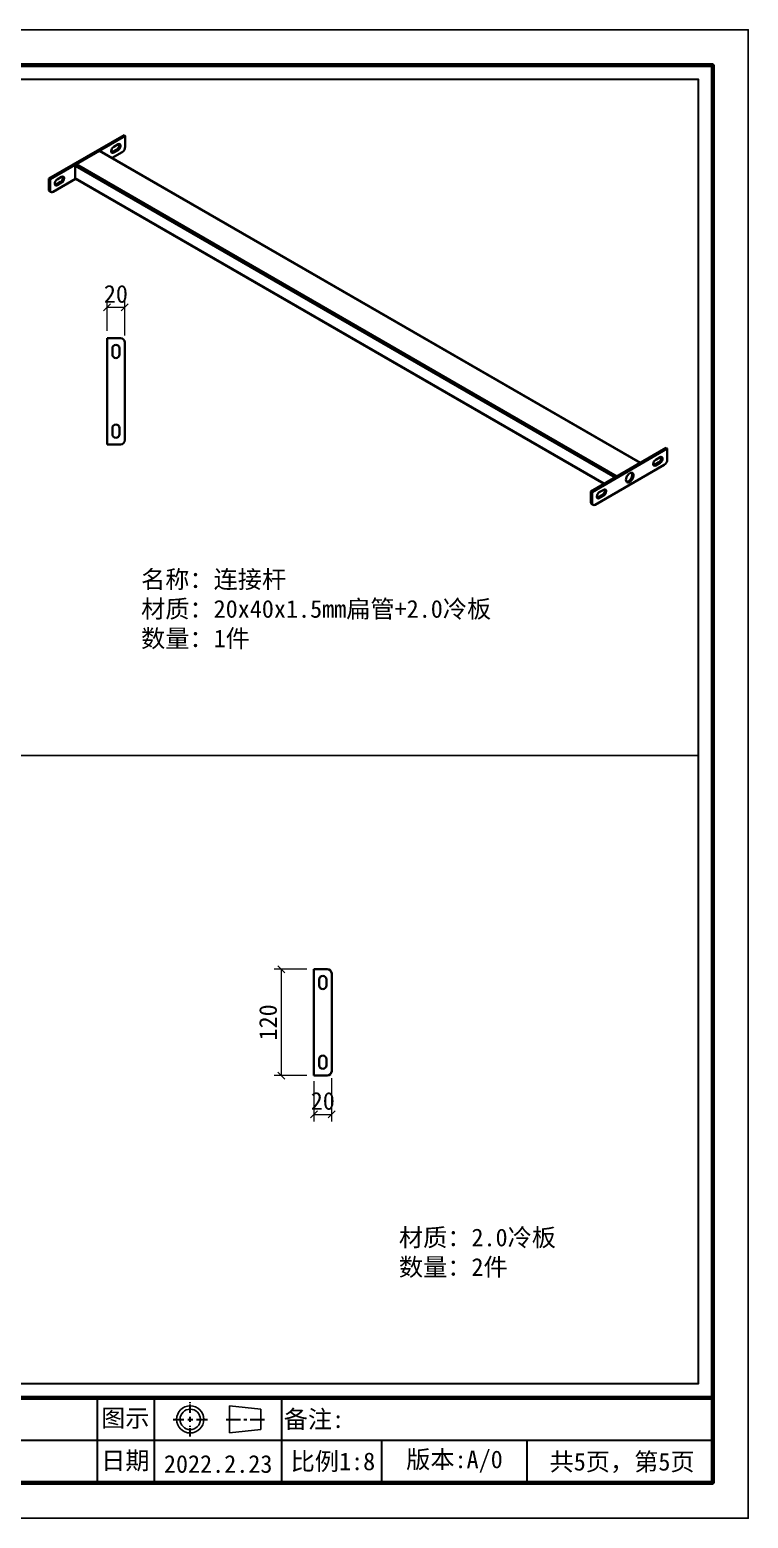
# Model space of a CAD drawing. Header units: inches. Extents: x 15389 to 49212, y -27129 to 13207.
# Drawn here: x 40078 to 40888, y 11527 to 13207 of the extents above; entities that cross this region are included whole.
import ezdxf

# ---------------------------------------------------------------- set-up
doc = ezdxf.new("R2010")
doc.units = ezdxf.units.IN
doc.header["$MEASUREMENT"] = 0
doc.linetypes.add('CENTER2', pattern=[28.575, 19.05, -3.175, 3.175, -3.175])
for name, color, linetype, lineweight in [('图框', 5, 'Continuous', 60), ('粗实线', 7, 'Continuous', 35), ('轮廓线', 7, 'Continuous', 30)]:
    doc.layers.add(name, color=color, linetype=linetype, lineweight=lineweight)
doc.styles.add('ee', font='simfang.ttf')
doc.styles.add('宋体', font='')
doc.styles.add('样式 1', font='')
doc.styles.get('宋体').set_extended_font_data('SimSun')
doc.styles.get('样式 1').set_extended_font_data('SimSun')
doc.dimstyles.new('1-8', dxfattribs={"dimscale": 8, "dimtxt": 2.5, "dimasz": 1, "dimexe": 1, "dimexo": 1, "dimtad": 1, "dimdec": 1, "dimdsep": 46, "dimtxsty": '宋体', "dimblk": 'OBLIQUE', "dimcen": 2.5, "dimclrd": 3, "dimclre": 3, "dimclrt": 256, "dimadec": 0, "dimazin": 0, "dimtfac": 1, "dimtdec": 1, "dimtmove": 1, "dimatfit": 3, "dimfxl": 2, "dimlwd": 9, "dimlwe": 9, "dimarcsym": 1})

# ---------------------------------------------------------------- blocks, each defined once
blk = doc.blocks.new('_Oblique')
at = {"color": 0, "linetype": 'ByBlock', "lineweight": -2}
blk.add_line((-0.5, -0.5), (0.5, 0.5), dxfattribs=at)
blk = doc.blocks.new('*D43')
at = {"color": 3, "linetype": 'Continuous', "lineweight": 9, "transparency": 16777216}
for p, q in [((40164.8, 12867.3), (40164.8, 12902)), ((40164.8, 12894), (40184.8, 12894)), ((40184.8, 12862.3), (40184.8, 12902))]:
    blk.add_line(p, q, dxfattribs=at)
at = {"layer": 'Defpoints', "color": 0, "transparency": 16777216}
for p in [(40184.8, 12894), (40164.8, 12859.3), (40184.8, 12854.3)]:
    blk.add_point(p, dxfattribs=at)
at = {"color": 3, "lineweight": 9, "transparency": 16777216, "xscale": 8, "yscale": 8, "zscale": 8, "rotation": 180}
blk.add_blockref('_Oblique', (40164.8, 12894), dxfattribs=at)
at = {"color": 3, "lineweight": 9, "transparency": 16777216, "xscale": 8, "yscale": 8, "zscale": 8}
blk.add_blockref('_Oblique', (40184.8, 12894), dxfattribs=at)
at = {"transparency": 16777216, "insert": (40174.8, 12909), "char_height": 20, "attachment_point": 5, "style": '宋体'}
blk.add_mtext('20', dxfattribs=at)
blk = doc.blocks.new('*D55')
at = {"color": 3, "linetype": 'Continuous', "lineweight": 9, "transparency": 16777216}
for p, q in [((40398.3, 12020.6), (40398.3, 11975.1)), ((40418.3, 12023.9), (40418.3, 11975.1)), ((40398.3, 11983.1), (40418.3, 11983.1))]:
    blk.add_line(p, q, dxfattribs=at)
at = {"layer": 'Defpoints', "color": 0, "transparency": 16777216}
for p in [(40418.3, 12031.9), (40398.3, 12028.6), (40418.3, 11983.1)]:
    blk.add_point(p, dxfattribs=at)
at = {"color": 3, "lineweight": 9, "transparency": 16777216, "xscale": 8, "yscale": 8, "zscale": 8, "rotation": 180}
blk.add_blockref('_Oblique', (40398.3, 11983.1), dxfattribs=at)
at = {"color": 3, "lineweight": 9, "transparency": 16777216, "xscale": 8, "yscale": 8, "zscale": 8}
blk.add_blockref('_Oblique', (40418.3, 11983.1), dxfattribs=at)
at = {"transparency": 16777216, "insert": (40408.3, 11998.1), "char_height": 20, "attachment_point": 5, "style": '宋体'}
blk.add_mtext('20', dxfattribs=at)
blk = doc.blocks.new('*D56')
at = {"color": 3, "linetype": 'Continuous', "lineweight": 9, "transparency": 16777216}
for p, q in [((40390.3, 12146.9), (40353.6, 12146.9)), ((40361.6, 12026.9), (40361.6, 12146.9)), ((40390.3, 12026.9), (40353.6, 12026.9))]:
    blk.add_line(p, q, dxfattribs=at)
at = {"layer": 'Defpoints', "color": 0, "transparency": 16777216}
for p in [(40361.6, 12146.9), (40398.3, 12146.9), (40398.3, 12026.9)]:
    blk.add_point(p, dxfattribs=at)
at = {"color": 3, "lineweight": 9, "transparency": 16777216, "xscale": 8, "yscale": 8, "zscale": 8}
for p, rotation in [((40361.6, 12146.9), 90), ((40361.6, 12026.9), 270)]:
    blk.add_blockref('_Oblique', p, dxfattribs=dict(at, rotation=rotation))
at = {"transparency": 16777216, "insert": (40346.6, 12086.9), "char_height": 20, "attachment_point": 5, "rotation": 90, "style": '宋体'}
blk.add_mtext('120', dxfattribs=at)

msp = doc.modelspace()

# ---------------------------------------------------------------- linework, layer by layer
at = {"color": 1}
msp.add_line((38688.38, 12388.13), (40832.38, 12388.13), dxfattribs=at)
at = {"color": 14, "lineweight": 25}
for p, q in [((40303.18, 11654.19), (40303.18, 11623.47)), ((40338.38, 11650.35), (40303.18, 11654.19)), ((40338.38, 11650.35), (40338.38, 11627.31)), ((40338.38, 11627.31), (40303.18, 11623.47))]:
    msp.add_line(p, q, dxfattribs=at)
for radius in [15.36, 11.52]:
    msp.add_circle((40258.72, 11638.83), radius, dxfattribs=at)
at = {"layer": 'Defpoints'}
msp.add_lwpolyline([(38512.38, 11527.25), (40888.38, 11527.25), (40888.38, 13207.25), (38512.38, 13207.25)], close=True, dxfattribs=at)
at = {"layer": '图框', "color": 32}
msp.add_lwpolyline([(38672.38, 13167.25), (40848.38, 13167.25), (40848.38, 11567.25), (38672.38, 11567.25)], close=True, dxfattribs=at)
msp.add_lwpolyline([(38672.38, 11663.25), (40848.38, 11663.25)], dxfattribs=at)
at = {"layer": '粗实线'}
for p, q in [((40099.12, 13039.38), (40183.97, 13088.36)), ((40100.54, 13038.56), (40185.39, 13087.54)), ((40183.97, 13088.36), (40185.39, 13087.54)), ((40185.39, 13087.54), (40185.39, 13075.3)), ((40156.11, 13070.64), (40129.81, 13055.46)), ((40766.35, 12718.36), (40156.11, 13070.64)), ((40766.76, 12718.6), (40156.81, 13070.71)), ((40175.84, 13072.23), (40170.89, 13069.38)), ((40172.31, 13075.09), (40177.26, 13077.95)), ((40177.26, 13071.42), (40172.31, 13068.56)), ((40177.26, 13071.42), (40175.84, 13072.23)), ((40180.08, 13076.32), (40178.67, 13077.13)), ((40128.82, 13053.74), (40128.82, 13039.7)), ((40738.06, 12702.04), (40128.82, 13053.74)), ((40740.04, 12703.18), (40129.81, 13055.46)), ((40181.85, 13069.17), (40170.67, 13062.72)), ((40170.89, 13069.38), (40172.31, 13068.56)), ((40099.12, 13039.38), (40100.54, 13038.56)), ((40099.12, 13027.13), (40099.12, 13039.38)), ((40100.54, 13026.31), (40100.54, 13038.56)), ((40129.4, 13038.89), (40104.07, 13024.27)), ((40108.67, 13038.35), (40113.62, 13041.21)), ((40115.03, 13040.4), (40116.45, 13039.58)), ((40725.9, 12695.01), (40128.82, 13039.7)), ((40129.11, 13039.06), (40725.49, 12694.78)), ((40099.12, 13027.13), (40100.54, 13026.31)), ((40100.16, 13024.84), (40101.57, 13024.02)), ((40112.2, 13035.5), (40107.25, 13032.64)), ((40107.25, 13032.64), (40108.67, 13031.82)), ((40113.62, 13034.68), (40108.67, 13031.82)), ((40113.62, 13034.68), (40112.2, 13035.5)), ((40179.85, 12859.26), (40164.85, 12859.26)), ((40164.85, 12859.26), (40164.85, 12739.26)), ((40184.85, 12744.26), (40184.85, 12854.26)), ((40170.85, 12847.76), (40170.85, 12840.76)), ((40178.85, 12840.76), (40178.85, 12847.76)), ((40170.85, 12757.76), (40170.85, 12750.76)), ((40178.85, 12750.76), (40178.85, 12757.76)), ((40164.85, 12739.26), (40179.85, 12739.26)), ((40710.77, 12686.28), (40795.62, 12735.26)), ((40712.18, 12685.46), (40797.04, 12734.45)), ((40797.04, 12734.45), (40795.62, 12735.26)), ((40797.04, 12734.45), (40797.04, 12722.2)), ((40766.35, 12718.36), (40740.04, 12703.18)), ((40787.49, 12719.14), (40782.54, 12716.28)), ((40783.95, 12722), (40788.9, 12724.85)), ((40788.9, 12718.32), (40783.95, 12715.46)), ((40787.49, 12719.14), (40788.9, 12718.32)), ((40790.32, 12724.04), (40791.73, 12723.22)), ((40793.5, 12716.08), (40715.72, 12671.17)), ((40783.95, 12715.46), (40782.54, 12716.28)), ((40710.77, 12674.03), (40710.77, 12686.28)), ((40712.18, 12685.46), (40710.77, 12686.28)), ((40712.18, 12673.21), (40712.18, 12685.46)), ((40720.31, 12685.26), (40725.26, 12688.12)), ((40728.09, 12686.48), (40726.68, 12687.3)), ((40712.18, 12673.21), (40710.77, 12674.03)), ((40711.8, 12671.74), (40713.22, 12670.93)), ((40723.85, 12682.4), (40718.9, 12679.54)), ((40720.31, 12678.73), (40718.9, 12679.54)), ((40725.26, 12681.58), (40720.31, 12678.73)), ((40723.85, 12682.4), (40725.26, 12681.58)), ((40413.32, 12146.94), (40398.32, 12146.94)), ((40398.32, 12146.94), (40398.32, 12026.94)), ((40404.32, 12135.44), (40404.32, 12128.44)), ((40412.32, 12128.44), (40412.32, 12135.44)), ((40418.32, 12031.94), (40418.32, 12141.94)), ((40404.32, 12045.44), (40404.32, 12038.44)), ((40412.32, 12038.44), (40412.32, 12045.44)), ((40398.32, 12026.94), (40413.32, 12026.94))]:
    msp.add_line(p, q, dxfattribs=at)
at = {"layer": '粗实线', "flags": 128}
for points in [[(40750.37, 12699.34), (40750.5, 12700.64), (40750.89, 12702), (40751.52, 12703.36), (40752.34, 12704.61), (40753.3, 12705.69), (40754.34, 12706.53), (40755.4, 12707.06), (40756.42, 12707.27), (40757.31, 12707.13), (40758.04, 12706.65), (40758.55, 12705.87), (40758.82, 12704.83), (40758.82, 12703.61), (40758.55, 12702.26), (40758.04, 12700.89), (40757.31, 12699.58), (40756.42, 12698.4), (40755.4, 12697.44), (40754.34, 12696.75), (40753.3, 12696.37), (40752.34, 12696.34), (40751.52, 12696.65), (40750.89, 12697.28), (40750.5, 12698.2), (40750.37, 12699.34)], [(40756.82, 12707.25), (40757.14, 12706.69), (40757.4, 12705.65), (40757.4, 12704.42), (40757.14, 12703.08), (40756.63, 12701.71), (40755.9, 12700.39), (40755, 12699.22), (40753.99, 12698.25), (40752.93, 12697.56), (40751.88, 12697.19), (40750.99, 12697.15)]]:
    msp.add_lwpolyline(points, dxfattribs=at)
at = {"layer": '粗实线'}
for centre, radius, start, end in [((40156.52, 13070.07), 0.704, 65.69288, 125.61758), ((40175.62, 13069.91), 6.15, 122.60548, 177.39452), ((40172.53, 13077.41), 6.15, 302.60548, 357.39452), ((40178.36, 13076.6), 1.75, 350.78596, 129.20329), ((40173.94, 13076.6), 6.15, 302.60548, 357.39452), ((40176.12, 13077.23), 2.55, 357.89543, 25.70809), ((40177.71, 13075.65), 7.68, 302.60548, 357.39452), ((40130.97, 13053.65), 2.15, 122.60548, 177.39452), ((40171.2, 13069.91), 1.75, 170.78596, 309.20329), ((40169.54, 13071.54), 2.55, 274.29564, 302.10143), ((40111.98, 13033.18), 6.15, 122.60548, 177.39452), ((40108.89, 13040.67), 6.15, 302.60548, 357.39452), ((40114.72, 13039.86), 1.75, 350.78596, 129.20329), ((40110.3, 13039.86), 6.15, 302.60548, 357.39452), ((40112.48, 13040.49), 2.55, 357.89543, 25.70809), ((40129.49, 13039.62), 0.671, 172.74417, 235.94365), ((40101.57, 13026.86), 2.46, 173.70115, 234.98667), ((40102.69, 13025.96), 2.18, 170.78596, 309.20329), ((40107.56, 13033.18), 1.75, 170.78596, 309.20329), ((40105.9, 13034.8), 2.55, 274.29564, 302.10143), ((40179.85, 12854.26), 5, 0, 90), ((40174.85, 12847.76), 4, 90, 180), ((40174.85, 12840.76), 4, 180, 270), ((40174.85, 12847.76), 4, 0, 90), ((40174.85, 12840.76), 4, 270, 0), ((40174.85, 12757.76), 4, 90, 180), ((40174.85, 12757.76), 4, 0, 90), ((40174.85, 12750.76), 4, 180, 270), ((40174.85, 12750.76), 4, 270, 0), ((40179.85, 12744.26), 5, 270, 0), ((40787.27, 12716.82), 6.15, 122.60548, 177.39452), ((40784.18, 12724.32), 6.15, 302.60548, 357.39452), ((40790.01, 12723.5), 1.75, 350.78596, 129.20329), ((40785.59, 12723.5), 6.15, 302.60548, 357.39452), ((40787.77, 12724.13), 2.55, 357.89543, 25.70809), ((40789.36, 12722.55), 7.68, 302.60548, 357.39452), ((40782.85, 12716.82), 1.75, 170.78596, 309.20329), ((40781.19, 12718.44), 2.55, 274.29564, 302.10143), ((40723.63, 12680.08), 6.15, 122.60548, 177.39452), ((40720.54, 12687.58), 6.15, 302.60548, 357.39452), ((40726.37, 12686.76), 1.75, 350.78596, 129.20329), ((40721.95, 12686.76), 6.15, 302.60548, 357.39452), ((40724.13, 12687.39), 2.55, 357.89543, 25.70809), ((40713.15, 12673.73), 2.4, 172.74417, 235.94365), ((40714.34, 12672.87), 2.18, 170.78596, 309.20329), ((40719.21, 12680.08), 1.75, 170.78596, 309.20329), ((40717.55, 12681.7), 2.55, 274.29564, 302.10143), ((40413.32, 12141.94), 5, 0, 90), ((40408.32, 12135.44), 4, 90, 180), ((40408.32, 12135.44), 4, 0, 90), ((40408.32, 12128.44), 4, 180, 270), ((40408.32, 12128.44), 4, 270, 0), ((40408.32, 12045.44), 4, 90, 180), ((40408.32, 12045.44), 4, 0, 90), ((40408.32, 12038.44), 4, 180, 270), ((40408.32, 12038.44), 4, 270, 0), ((40413.32, 12031.94), 5, 270, 0)]:
    msp.add_arc(centre, radius, start, end, dxfattribs=at)
at = {"layer": '轮廓线'}
for p, q in [((40154.22, 11567.25), (40154.22, 11663.25)), ((40218.22, 11567.25), (40218.22, 11663.25)), ((40362.22, 11615.25), (40362.22, 11663.25)), ((39234.22, 11615.25), (40848.38, 11615.25)), ((40362.22, 11567.25), (40362.22, 11615.25)), ((40475.02, 11567.25), (40475.02, 11615.25)), ((40638.76, 11567.25), (40638.76, 11615.25))]:
    msp.add_line(p, q, dxfattribs=at)
at = {"layer": '轮廓线', "color": 4, "linetype": 'CENTER2', "ltscale": 0.5}
for p, q in [((40258.72, 11646.07), (40258.72, 11658.19)), ((40258.72, 11635.99), (40258.72, 11641.67)), ((40258.72, 11619.47), (40258.72, 11631.6))]:
    msp.add_line(p, q, dxfattribs=at)
at = {"layer": '轮廓线', "color": 4, "linetype": 'CENTER2'}
for p, q in [((40239.36, 11638.83), (40251.49, 11638.83)), ((40255.88, 11638.83), (40261.56, 11638.83)), ((40265.95, 11638.83), (40278.08, 11638.83))]:
    msp.add_line(p, q, dxfattribs=at)
at = {"layer": '轮廓线', "color": 4}
for p, q in [((40299.18, 11638.83), (40315.3, 11638.83)), ((40319.3, 11638.83), (40322.41, 11638.83)), ((40326.41, 11638.83), (40342.38, 11638.83))]:
    msp.add_line(p, q, dxfattribs=at)
at = {"layer": '轮廓线', "color": 7}
msp.add_lwpolyline([(38688.38, 11679.25), (40832.38, 11679.25), (40832.38, 13151.25), (38688.38, 13151.25)], close=True, dxfattribs=at)

# ---------------------------------------------------------------- texts
at = {"color": 7, "lineweight": 15, "char_height": 20, "attachment_point": 4, "style": 'ee'}
for s, insert, width in [('\\P名称：{\\fSimSun|b1|i0|c134|p2;\\C256;连接杆\\P}材质：20x40x1.5mm扁管+2.0冷板\\P数量：1件', (40203.25, 12569.17), 533.1676), ('\\P材质：2.0冷板\\P数量：2件', (40494.21, 11843.03), 418.1733)]:
    msp.add_mtext(s, dxfattribs=dict(at, insert=insert, width=width))
at = {"layer": '轮廓线', "char_height": 20, "attachment_point": 5, "style": '样式 1'}
for s, insert, width in [('{\\fSimSun|b1|i0|c134|p2;图示}', (40185.45, 11639.25), 149.7729), ('{\\fSimSun|b1|i0|c134|p2;备注:}', (40398.28, 11637.99), 149.7729), ('{\\fSimSun|b1|i0|c134|p2;日期}', (40185.45, 11591.25), 149.7729), ('{\\fSimSun|b1|i0|c134|p2;2022.2.23}', (40290.22, 11588.35), 144), ('{\\fSimSun|b1|i0|c134|p2;比例1:8}', (40419.73, 11590.36), 135.4819), ('{\\fSimSun|b1|i0|c134|p2;版本:A/0}', (40556.89, 11591.25), 163.7382), ('{\\fSimSun|b1|i0|c134|p2;共5页，第5页}', (40746.04, 11589.59), 230.0387)]:
    msp.add_mtext(s, dxfattribs=dict(at, insert=insert, width=width))

# ---------------------------------------------------------------- dimensions: what is measured, and where the dimension line sits
at = {"color": 1}
for base, p1, p2, picture, middle in [((40184.85, 12893.99), (40164.85, 12859.26), (40184.85, 12854.26), '*D43', (40174.85, 12893.99)), ((40418.32, 11983.08), (40398.32, 12028.6), (40418.32, 12031.94), '*D55', (40408.32, 11983.08))]:
    dim = msp.add_linear_dim(base=base, p1=p1, p2=p2, dimstyle='1-8', dxfattribs=at)
    dim.commit()
    dim.dimension.update_dxf_attribs({"geometry": picture, "text_midpoint": middle, "dimtype": 160})
dim = msp.add_linear_dim(base=(40361.57, 12146.94), p1=(40398.32, 12026.94), p2=(40398.32, 12146.94), angle=90, dimstyle='1-8', dxfattribs=at)
dim.commit()
dim.dimension.update_dxf_attribs({"geometry": '*D56', "text_midpoint": (40346.57, 12086.94)})

doc.saveas('drawing.dxf')
